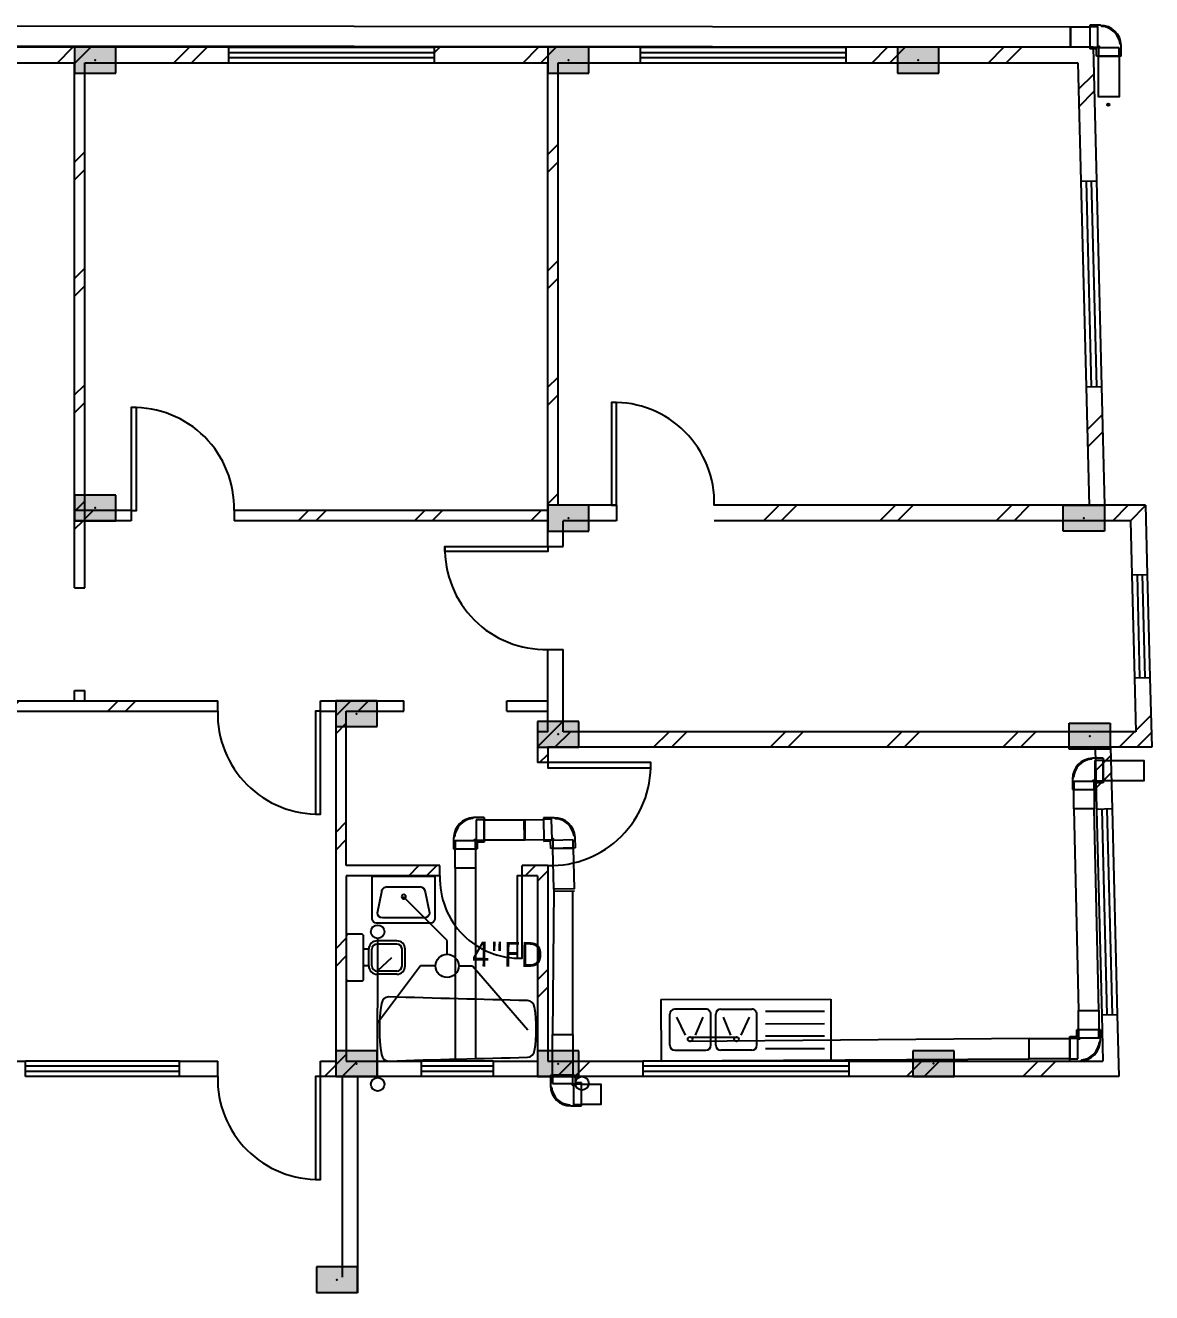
# Model space of a CAD drawing. Header units: inches. Extents: x 129 to 900, y 43 to 664.
# Drawn here: x 599 to 758.8, y 43.3 to 222.9 of the extents above; entities that cross this region are included whole.
import ezdxf

# ---------------------------------------------------------------- set-up
doc = ezdxf.new("R2010")
doc.units = ezdxf.units.IN
doc.header["$MEASUREMENT"] = 0
doc.linetypes.add('DASHED2', pattern=[0.375, 0.25, -0.125])
for name, color, linetype in [('BATH', 3, 'Continuous'), ('COL', 2, 'Continuous'), ('DOORS', 5, 'Continuous'), ('ELWIN', 3, 'Continuous'), ('fur.', 40, 'Continuous'), ('TEXT', 7, 'Continuous'), ('WALLS', 1, 'Continuous'), ('WINDOWS', 7, 'Continuous')]:
    doc.layers.add(name, color=color, linetype=linetype)
doc.styles.add('ROMS_KUFI2', font='romans.shx', dxfattribs={"bigfont": 'kufi2.shx'})

# ---------------------------------------------------------------- blocks, each defined once
blk = doc.blocks.new('COL')
at = {"layer": 'COL', "linetype": 'Continuous'}
blk.add_hatch(color=256, dxfattribs=at).paths.add_polyline_path([(1, 1), (0, 1), (0, 0), (1, 0)])
at = {"color": 2}
for p, q in [((0, 1), (0, 0)), ((1, 1), (0, 1)), ((1, 0), (1, 1)), ((0, 0), (1, 0))]:
    blk.add_line(p, q, dxfattribs=at)
at = {"layer": 'COL', "linetype": 'Continuous'}
blk.add_point((0.5, 0.5), dxfattribs=at)
blk = doc.blocks.new('KSINK1')
for p, q in [((-1.65, 0), (-1.65, 0.6)), ((0, 0.6), (-1.65, 0.6)), ((-0.882, 0.495), (-0.582, 0.495)), ((-0.135, 0.495), (-0.435, 0.495)), ((0, 0), (0, 0.6)), ((-1.017, 0.478), (-1.59, 0.478)), ((-0.932, 0.445), (-0.932, 0.145)), ((-0.532, 0.445), (-0.532, 0.145)), ((-0.485, 0.445), (-0.485, 0.145)), ((-0.085, 0.445), (-0.085, 0.145)), ((-1.017, 0.355), (-1.59, 0.355)), ((-0.778, 0.347), (-0.862, 0.174)), ((-0.679, 0.347), (-0.608, 0.174)), ((-0.337, 0.347), (-0.409, 0.174)), ((-0.239, 0.347), (-0.155, 0.174)), ((-1.017, 0.237), (-1.59, 0.237)), ((0, 0), (-1.65, 0)), ((-1.017, 0.115), (-1.59, 0.115)), ((-0.582, 0.095), (-0.882, 0.095)), ((-0.435, 0.095), (-0.135, 0.095))]:
    blk.add_line(p, q)
for centre in [(-0.734, 0.387), (-0.283, 0.387)]:
    blk.add_circle(centre, 0.0223)
for centre, start, end in [((-0.882, 0.445), 90, 180), ((-0.582, 0.445), 0, 90), ((-0.435, 0.445), 90, 180), ((-0.135, 0.445), 0, 90), ((-0.882, 0.145), 180, 270), ((-0.582, 0.145), 270, 360), ((-0.435, 0.145), 180, 270), ((-0.135, 0.145), 270, 0)]:
    blk.add_arc(centre, 0.05, start, end)
blk = doc.blocks.new('A$C5CF13C8A')
at = {"layer": 'BATH'}
for p, q in [((0, 0.43), (0, 0.02)), ((0.145, 0.45), (0.02, 0.45)), ((0.165, 0.02), (0.165, 0.43)), ((0.485, 0.385), (0.295, 0.385)), ((0.215, 0.305), (0.165, 0.305)), ((0.215, 0.145), (0.215, 0.305)), ((0.245, 0.145), (0.245, 0.305)), ((0.485, 0.355), (0.295, 0.355)), ((0.535, 0.145), (0.535, 0.305)), ((0.565, 0.145), (0.565, 0.305)), ((0.215, 0.145), (0.165, 0.145)), ((0.485, 0.095), (0.295, 0.095)), ((0.485, 0.065), (0.295, 0.065)), ((0.02, 0), (0.145, 0))]:
    blk.add_line(p, q, dxfattribs=at)
for centre, radius, start, end in [((0.02, 0.43), 0.02, 90, 180), ((0.145, 0.43), 0.02, 0, 90), ((0.295, 0.305), 0.08, 90, 180), ((0.485, 0.305), 0.08, 0, 90), ((0.295, 0.305), 0.05, 90, 180), ((0.485, 0.305), 0.05, 0, 90), ((0.295, 0.145), 0.08, 180, 270), ((0.295, 0.145), 0.05, 180, 270), ((0.485, 0.145), 0.08, 270, 0), ((0.485, 0.145), 0.05, 270, 0), ((0.02, 0.02), 0.02, 180, 270), ((0.145, 0.02), 0.02, 270, 0)]:
    blk.add_arc(centre, radius, start, end, dxfattribs=at)
blk = doc.blocks.new('A$C5AD23986')
at = {"layer": 'BATH'}
for p, q in [((0, 0.498), (0, 0.036)), ((0.4, 0.533), (0.036, 0.533)), ((0.044, 0.444), (0.044, 0.089)), ((0.267, 0.451), (0.089, 0.489)), ((0.4, 0), (0.4, 0.533)), ((0.311, 0.127), (0.311, 0.406)), ((0.036, 0), (0.4, 0)), ((0.089, 0.044), (0.267, 0.083))]:
    blk.add_line(p, q, dxfattribs=at)
blk.add_circle((0.225, 0.269), 0.0182, dxfattribs=at)
for centre, radius, start, end in [((0.036, 0.498), 0.0356, 90, 180), ((0.089, 0.444), 0.0444, 90, 180), ((0.267, 0.406), 0.0444, 0, 90), ((0.267, 0.127), 0.0444, 270, 0), ((0.036, 0.036), 0.0356, 180, 270), ((0.089, 0.089), 0.0444, 180, 270)]:
    blk.add_arc(centre, radius, start, end, dxfattribs=at)
blk = doc.blocks.new('*U15')
at = {"ltscale": 0.05}
for p, q in [((-5.86, 1.79), (-6.06, 1.63)), ((-4.31, 1.79), (-4.31, -1.79)), ((-8.77, -1.2), (-8.61, -1)), ((-8.77, -2.75), (-5.36, -2.75))]:
    blk.add_line(p, q, dxfattribs=at)
for points in [[(-4.31, 1.79), (-5.86, 1.79), (-5.86, 1.79)], [(-8.77, -1.2), (-8.77, -1.2), (-8.77, -2.75)], [(-5.74, -1.57), (-5.74, -1.4), (-5.49, -1.4)], [(-4.31, -1.79), (-5.36, -1.79), (-5.36, -2.75)]]:
    blk.add_lwpolyline(points, dxfattribs=at)
for points in [[(-5.49, 1.48), (-5.49, -1.48), (-4.31, -1.48), (-4.31, 1.48)], [(-8.54, -2.75), (-5.59, -2.75), (-5.59, -1.57), (-8.54, -1.57)]]:
    blk.add_lwpolyline(points, close=True, dxfattribs=at)
for points in [[(-4.31, 1.48), (-4.31, 1.48), (-4.31, -1.48), (-4.31, -1.48)], [(-4.31, 1.48), (1.58, 1.48), (1.58, -1.48), (-4.31, -1.48)], [(-8.54, -2.75), (-5.59, -2.75), (-5.59, -5.54), (-8.54, -5.54)]]:
    blk.add_lwpolyline(points, close=True)
for radius, start, end in [(3, 91.9133, 179.784), (2.86, 96.0044, 175.7133)]:
    blk.add_arc((-5.76, -1.21), radius, start, end, dxfattribs=at)
blk = doc.blocks.new('pipeElbow')
blk.add_blockref('*U15', (34.62, 29.92))

msp = doc.modelspace()

# ---------------------------------------------------------------- hatches: boundary and pattern name
at = {"layer": 'ELWIN', "linetype": 'Continuous'}
h = msp.add_hatch(dxfattribs=at)
h.set_pattern_fill('ANSI32', color=256, scale=14.591318, style=0)
h.set_pattern_definition([(45, (-2982.37, -99.672), (-8.254096, 8.254096), []), (45, (-2979.86, -99.672), (-8.254096, 8.254096), [])])
h.paths.add_polyline_path([(657.06, 219.83), (657.06, 217.64), (673.11, 217.64), (673.11, 154.9), (674.57, 154.9), (674.57, 217.64), (686.25, 217.64), (686.25, 219.83)])
h.paths.add_polyline_path([(748.31, 217.64), (748.73, 200.86), (750.92, 200.91), (750.45, 219.83), (715.43, 219.83), (715.43, 217.64)])
h.paths.add_polyline_path([(594.69, 219.83), (594.69, 217.64), (605.99, 217.64), (605.99, 154.17), (607.45, 154.17), (607.45, 217.64), (627.88, 217.64), (627.88, 219.83)])
h.paths.add_polyline_path([(526.47, 219.83), (526.47, 217.64), (552.74, 217.64), (552.74, 154.17), (546.17, 154.17), (546.17, 152.71), (552.74, 152.71), (552.74, 144.68), (554.19, 144.68), (554.19, 217.64), (565.5, 217.64), (565.5, 219.83)])
h.paths.add_polyline_path([(673.11, 152.71), (673.11, 154.17), (628.61, 154.17), (628.61, 152.71)])
h.paths.add_polyline_path([(614.02, 152.71), (614.02, 154.17), (607.45, 154.17), (607.45, 152.71)])
h.paths.add_polyline_path([(605.99, 143.22), (607.45, 143.22), (607.45, 152.71), (605.99, 152.71)])
h.paths.add_polyline_path([(512.61, 152.71), (512.61, 150.52), (514.07, 150.52), (514.07, 152.71), (531.58, 152.71), (531.58, 154.17), (474.67, 154.17), (474.67, 171.68), (472.48, 171.68), (472.48, 145.41), (474.67, 145.41), (474.67, 152.71)])
h.paths.add_polyline_path([(472.48, 219.83), (472.48, 200.86), (474.67, 200.86), (474.67, 217.64), (497.29, 217.64), (497.29, 219.83)])
h.paths.add_polyline_path([(472.48, 115.5), (474.67, 115.5), (474.67, 125.72), (515.53, 125.72), (515.53, 127.17), (514.07, 127.17), (514.07, 138.85), (512.61, 138.85), (512.61, 127.17), (474.67, 127.17), (474.67, 135.2), (472.48, 135.2)])
h.paths.add_polyline_path([(530.12, 127.17), (530.12, 125.72), (531.58, 125.72), (531.58, 76.1), (516.62, 76.1), (516.62, 73.92), (547.99, 73.92), (547.99, 76.1), (533.04, 76.1), (533.04, 125.72), (538.14, 125.72), (538.14, 127.17)])
h.paths.add_polyline_path([(487.44, 73.92), (487.44, 76.1), (474.67, 76.1), (474.67, 86.32), (472.48, 86.32), (472.48, 73.92)])
h.paths.add_polyline_path([(589.21, 125.72), (626.29, 125.72), (626.29, 127.17), (554.19, 127.17), (554.19, 130.09), (552.74, 130.09), (552.74, 127.17), (552.74, 125.72), (587.75, 125.72), (587.75, 76.1), (577.18, 76.1), (577.18, 73.92), (599, 73.92), (599, 76.1), (589.21, 76.1)])
h.paths.add_polyline_path([(640.88, 127.17), (640.88, 125.72), (643.07, 125.72), (643.07, 76.1), (640.88, 76.1), (640.88, 73.92), (655.17, 73.92), (655.17, 76.1), (644.53, 76.1), (644.53, 102.37), (657.79, 102.37), (657.79, 103.83), (644.53, 103.83), (644.53, 125.72), (652.69, 125.72), (652.69, 127.17)])
h.paths.add_polyline_path([(673.11, 76.1), (673.11, 103.83), (671.66, 103.83), (669.47, 103.83), (669.47, 102.37), (671.66, 102.37), (671.66, 76.1), (665.39, 76.1), (665.39, 73.92), (686.61, 73.92), (686.61, 76.1)])
h.paths.add_polyline_path([(754.1, 73.92), (753.88, 82.68), (751.69, 82.62), (751.85, 76.1), (715.79, 76.1), (715.79, 73.92)])
h.paths.add_polyline_path([(675.3, 122.8), (675.3, 134.47), (673.11, 134.47), (673.11, 122.8), (671.66, 122.8), (671.66, 118.42), (673.11, 118.42), (673.11, 120.61), (758.77, 120.61), (758.52, 130.51), (756.33, 130.46), (756.52, 122.8)])
h.paths.add_polyline_path([(696.73, 154.9), (696.73, 152.71), (755.78, 152.71), (755.97, 145.05), (758.15, 145.1), (757.91, 154.9)])
h.paths.add_polyline_path([(751.65, 171.74), (749.46, 171.68), (749.88, 154.9), (752.07, 154.9)])
h.paths.add_polyline_path([(752.93, 120.61), (750.74, 120.61), (750.96, 111.79), (753.15, 111.85)])
at = {"layer": 'WALLS'}
msp.add_hatch(color=256, dxfattribs=at).paths.add_polyline_path([(752.78, 211.7, 1), (752.44, 211.7, 1)])

# ---------------------------------------------------------------- linework, layer by layer
at = {"layer": 'BATH'}
for p, q in [((556.64, 222.92), (747.27, 222.72)), ((747.27, 222.72), (747.27, 219.83)), ((747.27, 219.83), (556.64, 220.04)), ((747.74, 111.88), (748.39, 83.27)), ((751.28, 83.27), (750.63, 111.88)), ((659.97, 103.47), (659.97, 76.38)), ((662.86, 103.47), (662.86, 76.46)), ((673.96, 100.48), (673.78, 79.86)), ((673.99, 100.2), (676.88, 100.26)), ((676.67, 79.86), (676.67, 100.26)), ((748.39, 83.27), (751.28, 83.27)), ((748.39, 83.27), (751.28, 83.27)), ((673.78, 79.86), (676.67, 79.86)), ((741.38, 79.3), (693.21, 78.89)), ((713.24, 79.06), (713.24, 76.27)), ((689.16, 76.15), (741.38, 76.41))]:
    msp.add_line(p, q, dxfattribs=at)
at = {"layer": 'BATH', "linetype": 'Continuous'}
msp.add_lwpolyline([(671.23, 83.73, 0.385927), (670.22, 84.68, -0.002314), (650.53, 85.22, 0.371886), (649.54, 84.29, 0.088075), (649.54, 77.03, 0.371886), (650.53, 76.11, -0.002314), (670.22, 76.64, 0.385927), (671.23, 77.59, 0.081864)], format="xyb", close=True, dxfattribs=at)
at = {"layer": 'DOORS'}
for points in [[(682.14, 154.9), (682.87, 154.9), (682.87, 169.49), (682.14, 169.49), (682.14, 154.9)], [(673.11, 149.06), (673.11, 148.33), (658.52, 148.33), (658.52, 149.06), (673.11, 149.06)], [(673.11, 118.42), (673.11, 117.69), (687.71, 117.69), (687.71, 118.42), (673.11, 118.42)]]:
    msp.add_lwpolyline(points, dxfattribs=at)
at = {"layer": 'DOORS', "linetype": 'Continuous'}
for points in [[(614.02, 154.17), (614.75, 154.17), (614.75, 168.76), (614.02, 168.76), (614.02, 154.17)], [(640.88, 125.72), (640.15, 125.72), (640.15, 111.12), (640.88, 111.12), (640.88, 125.72)], [(669.47, 102.37), (668.74, 102.37), (668.74, 90.7), (669.47, 90.7), (669.47, 102.37)], [(640.88, 73.92), (640.15, 73.92), (640.15, 59.32), (640.88, 59.32), (640.88, 73.92)]]:
    msp.add_lwpolyline(points, dxfattribs=at)
at = {"layer": 'DOORS'}
for centre, start, end in [((682.5, 155.26), 358.5312, 91.4688), ((672.75, 148.7), 178.5312, 271.4688), ((673.48, 118.05), 268.5312, 1.4688)]:
    msp.add_arc(centre, 14.23, start, end, dxfattribs=at)
at = {"layer": 'DOORS', "linetype": 'Continuous'}
for centre, radius, start, end in [((614.38, 154.53), 14.23, 358.5312, 91.4688), ((640.51, 125.35), 14.23, 178.5312, 271.4688), ((669.1, 102), 11.31, 178.1524, 271.8476), ((640.51, 73.55), 14.23, 178.5312, 271.4688)]:
    msp.add_arc(centre, radius, start, end, dxfattribs=at)
at = {"layer": 'ELWIN', "linetype": 'Continuous'}
for p, q in [((658.83, 93.19), (652.66, 99.4)), ((648.94, 73.72), (649.01, 93.52)), ((658.83, 91.25), (658.83, 93.19)), ((649.01, 88.95), (650.98, 90.8)), ((655.03, 89.61), (648.97, 81.48)), ((657.19, 89.61), (655.03, 89.61)), ((660.47, 89.6), (662.41, 89.6)), ((662.41, 89.6), (670.27, 80.52)), ((643.93, 73.92), (643.93, 45.46)), ((646.12, 73.92), (646.12, 43.27))]:
    msp.add_line(p, q, dxfattribs=at)
for centre in [(648.98, 94.44), (648.98, 72.81), (677.96, 72.95)]:
    msp.add_circle(centre, 0.957, dxfattribs=at)
at = {"layer": 'TEXT'}
msp.add_circle((658.83, 89.6), 1.64, dxfattribs=at)
at = {"layer": 'WALLS'}
for p, q in [((627.88, 219.83), (594.69, 219.83)), ((686.25, 219.83), (657.06, 219.83)), ((750.45, 219.83), (715.43, 219.83)), ((750.45, 219.83), (750.92, 200.91)), ((748.31, 217.64), (748.73, 200.86)), ((748.73, 200.86), (750.92, 200.91)), ((749.46, 171.68), (751.65, 171.74)), ((749.46, 171.68), (749.88, 154.84)), ((751.65, 171.74), (752.07, 154.9)), ((682.87, 154.9), (673.11, 154.9)), ((673.11, 149.06), (673.11, 154.9)), ((677.49, 154.9), (675.3, 154.9)), ((757.91, 154.9), (696.73, 154.9)), ((757.91, 154.9), (758.15, 145.1)), ((682.87, 152.71), (675.3, 152.71)), ((675.3, 149.06), (675.3, 152.71)), ((755.78, 152.71), (696.73, 152.71)), ((755.78, 152.71), (755.97, 145.05)), ((673.11, 149.06), (675.3, 149.06)), ((755.97, 145.05), (758.15, 145.1)), ((673.11, 134.47), (675.3, 134.47)), ((673.11, 122.8), (673.11, 134.47)), ((675.3, 122.8), (675.3, 134.47)), ((756.33, 130.46), (758.52, 130.51)), ((756.33, 130.46), (756.52, 122.8)), ((758.52, 130.51), (758.77, 120.61)), ((673.11, 122.8), (671.66, 122.8)), ((671.66, 122.8), (671.66, 118.42)), ((756.52, 122.8), (675.3, 122.8)), ((758.77, 120.61), (673.11, 120.61)), ((673.11, 120.61), (673.11, 118.42)), ((750.74, 120.55), (750.96, 111.79)), ((752.93, 120.61), (753.15, 111.85)), ((673.11, 118.42), (671.66, 118.42)), ((753.15, 111.85), (750.96, 111.79)), ((673.11, 103.83), (671.66, 103.83)), ((673.11, 103.83), (673.11, 76.1)), ((671.66, 102.37), (671.66, 76.1)), ((753.88, 82.68), (751.69, 82.62)), ((753.88, 82.68), (754.1, 73.92)), ((751.69, 82.62), (751.85, 76.1)), ((626.29, 73.92), (620.88, 73.92)), ((655.17, 73.92), (640.88, 73.92)), ((686.61, 73.92), (665.39, 73.92)), ((754.1, 73.92), (715.79, 73.92))]:
    msp.add_line(p, q, dxfattribs=at)
at = {"layer": 'WALLS', "linetype": 'Continuous'}
for p, q in [((627.88, 217.64), (627.88, 219.83)), ((657.06, 217.64), (657.06, 219.83)), ((686.25, 217.64), (686.25, 219.83)), ((715.43, 217.64), (715.43, 219.83)), ((594.69, 217.64), (605.99, 217.64)), ((605.99, 143.22), (605.99, 217.64)), ((607.45, 143.22), (607.45, 217.64)), ((607.45, 217.64), (627.88, 217.64)), ((657.06, 217.64), (673.11, 217.64)), ((673.11, 153.57), (673.11, 217.64)), ((674.57, 154.9), (674.57, 217.64)), ((674.57, 217.64), (686.25, 217.64)), ((715.43, 217.64), (748.31, 217.64)), ((682.87, 154.9), (682.87, 152.71)), ((614.02, 154.17), (605.99, 154.17)), ((614.02, 154.17), (614.02, 152.71)), ((628.61, 154.17), (628.61, 152.71)), ((673.11, 154.17), (628.61, 154.17)), ((614.02, 152.71), (605.99, 152.71)), ((673.11, 152.71), (628.61, 152.71)), ((605.99, 143.22), (607.45, 143.22)), ((605.99, 128.63), (607.45, 128.63)), ((605.99, 127.17), (605.99, 128.63)), ((607.45, 127.17), (607.45, 128.63)), ((554.19, 127.17), (626.29, 127.17)), ((626.29, 125.72), (626.29, 127.17)), ((640.88, 127.17), (652.69, 127.17)), ((640.88, 125.72), (640.88, 127.17)), ((652.69, 125.72), (652.69, 127.17)), ((667.28, 127.17), (673.11, 127.17)), ((667.28, 125.72), (667.28, 127.17)), ((589.21, 125.72), (626.29, 125.72)), ((640.88, 125.72), (643.07, 125.72)), ((643.07, 76.1), (643.07, 125.72)), ((644.53, 103.83), (644.53, 125.72)), ((644.53, 125.72), (652.69, 125.72)), ((667.28, 125.72), (673.11, 125.72)), ((657.79, 103.83), (644.53, 103.83)), ((657.79, 102.37), (657.79, 103.83)), ((671.66, 103.83), (669.47, 103.83)), ((669.47, 102.37), (669.47, 103.83)), ((657.79, 102.37), (644.53, 102.37)), ((644.53, 102.37), (644.53, 76.1)), ((671.66, 102.37), (669.47, 102.37)), ((589.21, 76.1), (599, 76.1)), ((599, 73.92), (599, 76.1)), ((620.88, 73.92), (620.88, 76.1)), ((620.88, 76.1), (626.29, 76.1)), ((626.29, 73.92), (626.29, 76.1)), ((640.88, 76.1), (643.07, 76.1)), ((640.88, 73.92), (640.88, 76.1)), ((644.53, 76.1), (655.17, 76.1)), ((655.17, 73.92), (655.17, 76.1)), ((665.39, 76.1), (671.66, 76.1)), ((665.39, 73.92), (665.39, 76.1)), ((673.11, 76.1), (686.61, 76.1)), ((686.61, 76.1), (686.61, 73.92)), ((715.79, 76.1), (751.85, 76.1)), ((715.79, 76.1), (715.79, 73.92))]:
    msp.add_line(p, q, dxfattribs=at)
at = {"layer": 'WALLS', "color": 3, "linetype": 'Continuous'}
msp.add_line((693.49, 79.5), (700.05, 79.5), dxfattribs=at)
at = {"layer": 'WALLS', "color": 4}
msp.add_circle((752.61, 211.7), 0.171, dxfattribs=at)
at = {"layer": 'WINDOWS', "linetype": 'Continuous'}
for p, q in [((627.88, 219.83), (657.06, 219.83)), ((686.25, 219.83), (715.43, 219.83)), ((627.88, 219.1), (657.06, 219.1)), ((627.88, 218.37), (657.06, 218.37)), ((627.88, 217.64), (657.06, 217.64)), ((686.25, 219.1), (715.43, 219.1)), ((686.25, 218.37), (715.43, 218.37)), ((686.25, 217.64), (715.43, 217.64)), ((620.88, 76.1), (599, 76.1)), ((665.39, 76.1), (655.17, 76.1)), ((715.79, 76.1), (686.61, 76.1)), ((620.88, 75.38), (599, 75.38)), ((620.88, 74.65), (599, 74.65)), ((620.88, 73.92), (599, 73.92)), ((665.39, 75.38), (655.17, 75.38)), ((665.39, 74.65), (655.17, 74.65)), ((665.39, 73.92), (655.17, 73.92)), ((715.79, 75.38), (686.61, 75.38)), ((715.79, 74.65), (686.61, 74.65)), ((715.79, 73.92), (686.61, 73.92))]:
    msp.add_line(p, q, dxfattribs=at)
at = {"layer": 'WINDOWS'}
for p, q in [((748.73, 200.86), (749.46, 171.68)), ((749.46, 200.87), (750.19, 171.7)), ((750.19, 200.89), (750.92, 171.72)), ((750.92, 200.91), (751.65, 171.74)), ((755.97, 145.05), (756.33, 130.46)), ((756.7, 145.06), (757.06, 130.48)), ((757.43, 145.08), (757.79, 130.5)), ((758.15, 145.1), (758.52, 130.51)), ((750.96, 111.79), (751.69, 82.62)), ((751.69, 111.81), (752.42, 82.64)), ((752.42, 111.83), (753.15, 82.66)), ((753.15, 111.85), (753.88, 82.68))]:
    msp.add_line(p, q, dxfattribs=at)

# ---------------------------------------------------------------- block references
at = {"layer": 'BATH'}
for p, xscale, yscale, zscale, rotation in [((723.42, 248.24), 0.9782743769446915, 0.9782743769446915, 0.9782743769446915, 269.9999999999998), ((645.35, 135.27), 0.9782743769446917, 0.9782743769446917, 0.9782743769446917, 271.275296999476), ((776.79, 107.13), 0.9782743769446915, 0.9782743769446915, 0.9782743769446915, 180), ((704.49, 44.45), 0.9782743769446915, 0.9782743769446915, 0.9782743769446915, 90)]:
    msp.add_blockref('pipeElbow', p, dxfattribs=dict(at, xscale=xscale, yscale=yscale, zscale=zscale, rotation=rotation))
at = {"layer": 'BATH', "xscale": 0.9782743769446915, "yscale": 0.9782743769446915, "zscale": 0.9782743769446915}
for p in [(722.23, 88.02), (634.45, 79.61)]:
    msp.add_blockref('pipeElbow', p, dxfattribs=at)
at = {"layer": 'BATH', "linetype": 'Continuous', "xscale": -16.62988481200327, "yscale": 16.62988481200327, "zscale": 16.62988481293057, "rotation": 270}
msp.add_blockref('A$C5AD23986', (648.2, 95.66), dxfattribs=at)
at = {"layer": 'BATH', "linetype": 'Continuous', "xscale": 14.77018177196451, "yscale": 14.77018177196451, "zscale": 14.77018177196451}
msp.add_blockref('A$C5CF13C8A', (644.53, 87.46), dxfattribs=at)
at = {"layer": 'COL', "linetype": 'Continuous'}
for p, xscale, yscale, zscale in [((611.83, 219.83), -5.836527072705745, -3.647829420441087, 5.83652707270574), ((678.95, 219.83), -5.836527072705745, -3.647829420441087, 5.83652707270574), ((728.56, 219.83), -5.836527072705745, -3.647829420441087, 5.83652707270574), ((611.83, 156.36), -5.836527072705745, -3.647829420441087, 5.83652707270574), ((678.95, 154.9), -5.836527072705745, -3.647829420441087, 5.83652707270574), ((752.07, 151.25), -5.836527072705745, 3.647829420441087, 5.83652707270574), ((648.9, 127.17), -5.836527072705745, -3.647829420441087, 5.83652707270574), ((677.49, 124.26), -5.836527072705745, -3.647829420441087, 5.83652707270574), ((752.9, 120.35), -5.836527072705745, 3.647829420441087, 5.83652707270574), ((648.9, 77.56), -5.836527072705745, -3.647829420441087, 5.83652707270574), ((677.49, 77.56), -5.836527072705745, -3.647829420441087, 5.83652707270574), ((724.91, 73.92), 5.836527072705745, 3.647829420441087, 5.836527072705745), ((646.12, 46.92), -5.836527072705745, -3.647829420441087, 5.83652707270574)]:
    msp.add_blockref('COL', p, dxfattribs=dict(at, xscale=xscale, yscale=yscale, zscale=zscale))
at = {"layer": 'fur.', "ltscale": 0.5, "xscale": 14.59131768176435, "yscale": 14.59131768176435, "zscale": 14.59131768176435, "rotation": 180.0520163666463}
msp.add_blockref('KSINK1', (689.16, 84.85), dxfattribs=at)

# ---------------------------------------------------------------- texts
at = {"layer": 'TEXT', "linetype": 'DASHED2', "insert": (662.27, 89.53), "char_height": 3.5269, "width": 5.8985, "attachment_point": 7, "rotation": 359.4644, "style": 'ROMS_KUFI2'}
msp.add_mtext('\\fTahoma|b0|i0|c0|p32;4"FD', dxfattribs=at)

doc.saveas('drawing.dxf')
